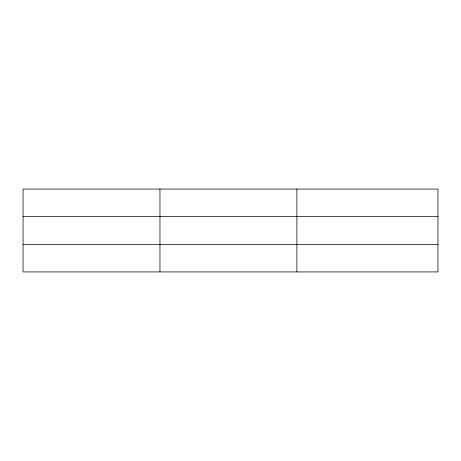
<?xml version="1.0" encoding="UTF-8"?>
<svg xmlns="http://www.w3.org/2000/svg" width="461" height="461" viewBox="0 0 461 461"><rect width="100%" height="100%" fill="white"/><g stroke="black" fill="none" stroke-linecap="round" stroke-linejoin="round"><path stroke-width="0.69" d="M159.967 189.068L159.967 271.932M296.884 189.068L296.884 271.932M437.95 244.589L437.95 271.932L23.05 271.932L23.05 189.068L437.95 189.068L437.95 244.589L23.05 244.589M23.05 216.411L437.95 216.411"/></g></svg>
